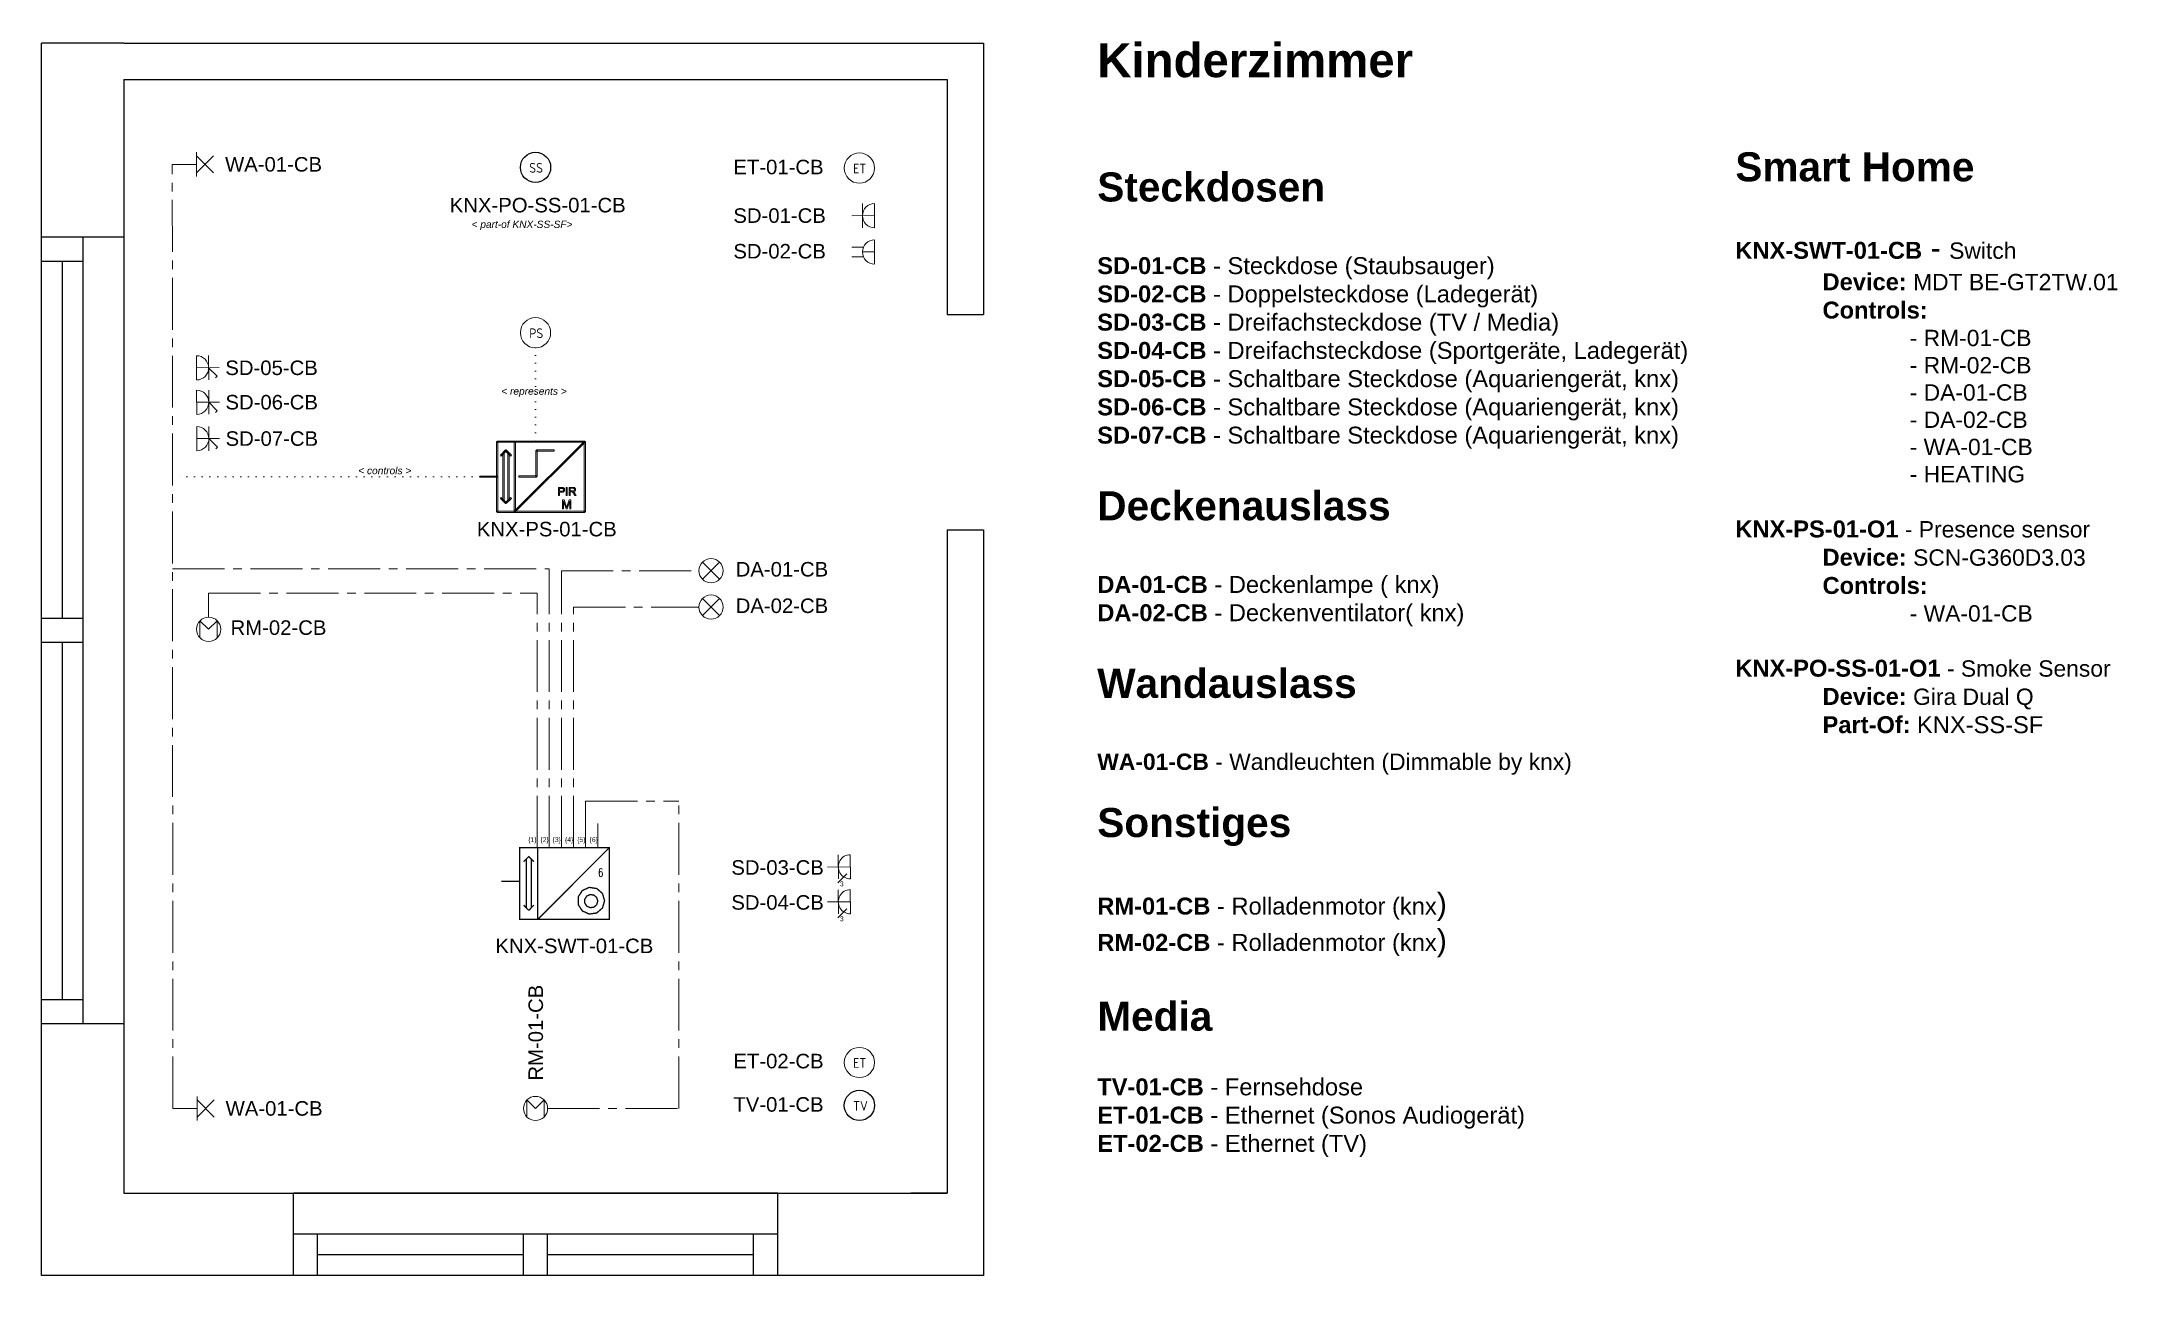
# Model space of a CAD drawing. Header units: millimetres. Extents: x 14204 to 22777, y 16214 to 21312.
import ezdxf
from ezdxf.enums import TextEntityAlignment as Align

# ---------------------------------------------------------------- set-up
doc = ezdxf.new("R2010")
doc.units = ezdxf.units.MM
doc.header["$LTSCALE"] = 10
doc.linetypes.add('AI-Linetype-20', pattern=[32.166085, 21.44411, -3.573992, 3.573992, -3.573992])
doc.linetypes.add('DOT2', pattern=[3.175, 0, -3.175])
for name, color, linetype in [('01-OG-CB-Walls', 7, 'Continuous'), ('02-OG-CB-Windows', 7, 'Continuous'), ('03-OG-CB-Outlets_Schematic', 7, 'Continuous'), ('04-OG-CB-Media_Schematic', 7, 'Continuous'), ('05-OG-CB-Light_Schematic', 7, 'Continuous'), ('06-OG-CB-Smart_Schematic', 7, 'Continuous'), ('07-OG-CB-Misc_Schematic', 7, 'Continuous'), ('08-OG-CB-Schematic_Description', 7, 'Continuous')]:
    doc.layers.add(name, color=color, linetype=linetype)
doc.styles.add('ISO Proportional', font='isocp.shx')
doc.styles.add('SN0', font='ROMANS', dxfattribs={"width": 0.002083})
doc.styles.get("Standard").update_dxf_attribs({"font": 'Arial.ttf'})

msp = doc.modelspace()

# ---------------------------------------------------------------- linework, layer by layer
at = {"layer": '01-OG-CB-Walls', "color": 7}
for p, q in [((14544.4, 21304.2), (14204.4, 21304.2)), ((14544.4, 21304.2), (17944.4, 21304.2)), ((17944.4, 21304.2), (18094.4, 21304.2)), ((18094.4, 21304.2), (18094.4, 20184.2)), ((14544.4, 21154.2), (17944.4, 21154.2)), ((17944.4, 21154.2), (17944.4, 20184.2)), ((17944.4, 20184.2), (18094.4, 20184.2)), ((17944.4, 19294.2), (17944.4, 16554.2)), ((17944.4, 19294.2), (18094.4, 19294.2)), ((18094.4, 19294.2), (18094.4, 16554.2)), ((17944.4, 16554.2), (17794.4, 16554.2)), ((18094.4, 16554.2), (18094.4, 16214.2))]:
    msp.add_line(p, q, dxfattribs=at)
for points in [[(18094.4, 16214.2), (15544.4, 16214.2), (14204.4, 16214.2), (14204.4, 21304.2)], [(14544.4, 21154.2), (14544.4, 16554.2), (15544.4, 16554.2), (17944.4, 16554.2)]]:
    msp.add_lwpolyline(points, dxfattribs=at)
at = {"layer": '02-OG-CB-Windows', "color": 7}
for p, q in [((14374.4, 20504.2), (14374.4, 17254.2)), ((14204.4, 20404.2), (14374.4, 20404.2)), ((14289.4, 20404.2), (14289.4, 18929.2)), ((14204.4, 18929.2), (14374.4, 18929.2)), ((14374.4, 18829.2), (14204.4, 18829.2)), ((14289.4, 18829.2), (14289.4, 17354.2)), ((14204.4, 17354.2), (14374.4, 17354.2))]:
    msp.add_line(p, q, dxfattribs=at)
at = {"layer": '02-OG-CB-Windows'}
for p, q in [((15244.4, 16214.2), (15244.4, 16554.2)), ((17244.4, 16554.2), (15244.4, 16554.2)), ((17244.4, 16214.2), (17244.4, 16554.2)), ((17244.4, 16384.2), (15244.4, 16384.2)), ((15344.4, 16214.2), (15344.4, 16384.2)), ((16194.4, 16214.2), (16194.4, 16384.2)), ((16294.4, 16214.2), (16294.4, 16384.2)), ((17144.4, 16214.2), (17144.4, 16384.2)), ((16194.4, 16299.2), (15344.4, 16299.2)), ((17144.4, 16299.2), (16294.4, 16299.2)), ((17244.4, 16214.2), (15244.4, 16214.2))]:
    msp.add_line(p, q, dxfattribs=at)
at = {"layer": '02-OG-CB-Windows', "color": 7}
msp.add_lwpolyline([(14204.4, 20504.2), (14544.4, 20504.2), (14544.4, 17254.2), (14204.4, 17254.2)], close=True, dxfattribs=at)
at = {"layer": '03-OG-CB-Outlets_Schematic', "color": 7, "lineweight": 15}
for p, q in [((17644.4, 20592.2), (17550.5, 20591.7)), ((17594.4, 20542.2), (17594.4, 20642.2)), ((17644.4, 20542.2), (17644.4, 20642.2)), ((17644.4, 20392.2), (17644.4, 20492.2)), ((17598.3, 20461.6), (17549.9, 20461.6)), ((17598.6, 20422.1), (17549.9, 20422.1)), ((17594.4, 20442.2), (17644.4, 20442.2)), ((14844.2, 20013.6), (14844.7, 19913.6)), ((14894.2, 20013.9), (14894.7, 19913.9)), ((14844.5, 19963.6), (14938.4, 19964.6)), ((14844.7, 19871.3), (14845.3, 19771.3)), ((14845, 19821.3), (14938.9, 19822.4)), ((14894.7, 19871.6), (14895.3, 19771.6)), ((14845.3, 19721.2), (14845.8, 19621.2)), ((14895.3, 19721.4), (14895.8, 19621.4)), ((14845.6, 19671.2), (14939.5, 19672.2)), ((17494.9, 17852.2), (17494.3, 17952.2)), ((17544.9, 17852.5), (17544.3, 17952.5)), ((17544.6, 17902.5), (17450.7, 17901.4)), ((17544.6, 17758.1), (17450.7, 17757.1)), ((17494.9, 17707.9), (17494.3, 17807.9)), ((17544.9, 17708.1), (17544.3, 17808.1))]:
    msp.add_line(p, q, dxfattribs=at)
at = {"layer": '03-OG-CB-Outlets_Schematic', "color": 7}
for p, q in [((14894.5, 19964.1), (14929.8, 19928.8)), ((14929.8, 19928.8), (14922.7, 19921.7)), ((14895, 19821.9), (14930.4, 19786.5)), ((14930.4, 19786.5), (14923.3, 19779.5)), ((14895.6, 19671.7), (14930.9, 19636.4)), ((14930.9, 19636.4), (14923.8, 19629.3)), ((17529.6, 17872.7), (17492.3, 17835.7)), ((17529.6, 17728.3), (17492.3, 17691.4))]:
    msp.add_line(p, q, dxfattribs=at)
at = {"layer": '03-OG-CB-Outlets_Schematic', "color": 7, "lineweight": 15}
for centre, start, end in [((17644.4, 20592.2), 90, 270), ((17644.4, 20442.2), 90, 270), ((14844.5, 19963.6), 270.31776, 90.31776), ((14845, 19821.3), 270.31776, 90.31776), ((14845.6, 19671.2), 270.31776, 90.31776), ((17544.6, 17902.5), 90.31776, 270.31776), ((17544.6, 17758.1), 90.31776, 270.31776)]:
    msp.add_arc(centre, 50, start, end, dxfattribs=at)
at = {"layer": '04-OG-CB-Media_Schematic', "color": 7, "lineweight": 20}
for centre in [(17581.9, 20788.7), (17581.9, 17094)]:
    msp.add_circle(centre, 62.5, dxfattribs=at)
at = {"layer": '04-OG-CB-Media_Schematic', "color": 7}
msp.add_circle((17581.9, 16916.7), 62.5, dxfattribs=at)
at = {"layer": '05-OG-CB-Light_Schematic', "color": 7, "lineweight": 20}
for p, q in [((14844.4, 20854.2), (14844.4, 20754.2)), ((14844.4, 20839.5), (14915.1, 20768.8)), ((14915.1, 20839.5), (14844.4, 20768.8)), ((16933.9, 19090.1), (17004.6, 19160.8)), ((16933.9, 19160.8), (17004.6, 19090.1)), ((16933.9, 18940.1), (17004.6, 19010.8)), ((16933.9, 19010.8), (17004.6, 18940.1)), ((14846.7, 16954.2), (14846.7, 16854.2)), ((14846.7, 16939.5), (14917.5, 16868.8)), ((14917.5, 16939.5), (14846.7, 16868.8))]:
    msp.add_line(p, q, dxfattribs=at)
for centre in [(16969.3, 19125.4), (16969.3, 18975.4)]:
    msp.add_circle(centre, 50, dxfattribs=at)
at = {"layer": '06-OG-CB-Smart_Schematic', "color": 3, "linetype": 'AI-Linetype-20', "lineweight": 15}
for p, q in [((14744.4, 20804.2), (14844.4, 20804.2)), ((14746.7, 16904.2), (14744.4, 20804.2)), ((14745.4, 19132.9), (16300.5, 19133.8)), ((16301.1, 17981.5), (16300.5, 19133.8)), ((16351.1, 19124.8), (16919.3, 19125.4)), ((16351.1, 17981.5), (16351.1, 19124.8)), ((16655.8, 19124.7), (16655.9, 19124.7)), ((14894.2, 18933.4), (14894.2, 19033.4)), ((14894.2, 19033.4), (16250.5, 19033.4)), ((16251.1, 17981.5), (16250.5, 19033.4)), ((16400.8, 18975.1), (16919.3, 18975.4)), ((16401.1, 17981.5), (16400.8, 18975.1)), ((16655.8, 18974.7), (16656, 18974.7)), ((16451.1, 17981.5), (16451.1, 18174.2)), ((16451.1, 18174.2), (16836.6, 18174.2)), ((16836.6, 16904.2), (16836.6, 18174.2)), ((16501.1, 17981.5), (16501.1, 18081.5)), ((14746.7, 16904.2), (14846.7, 16904.2)), ((16294.4, 16904.2), (16836.6, 16904.2))]:
    msp.add_line(p, q, dxfattribs=at)
at = {"layer": '06-OG-CB-Smart_Schematic', "color": 7, "linetype": 'DOT2', "lineweight": 15}
for points in [[(16244.4, 20046), (16244.4, 19661.3)], [(16014.7, 19513.9), (14745.2, 19513.2)]]:
    msp.add_lwpolyline(points, dxfattribs=at)
at = {"layer": '06-OG-CB-Smart_Schematic', "color": 7, "linetype": 'Continuous', "lineweight": 15, "const_width": 5.48}
for points in [[(16179.5, 17981.5), (16253.1, 17981.5), (16253.1, 17685.5), (16179.5, 17685.5), (16179.5, 17981.5)], [(16216.3, 17944.7), (16195.2, 17923.5), (16216.3, 17944.7), (16237.5, 17923.5), (16216.3, 17944.7)], [(16206.2, 17934.5), (16206.2, 17733.3)], [(16226.5, 17934.5), (16226.5, 17733.3)], [(16253.1, 17981.5), (16549.1, 17981.5), (16549.1, 17685.5), (16253.1, 17685.5), (16253.1, 17981.5)], [(16549.1, 17981.5), (16253.9, 17685.5)], [(16103.6, 17842.1), (16178.8, 17842.1)], [(16216.3, 17722.3), (16195.2, 17744.2)], [(16237.5, 17744.2), (16216.3, 17722.3)], [(16529.6, 17762.2), (16520.8, 17792.2), (16497.1, 17812.8), (16466.1, 17817.3), (16437.6, 17804.3), (16420.6, 17777.9), (16420.6, 17746.6), (16437.5, 17720.2), (16466, 17707.2), (16497, 17711.6), (16520.7, 17732.1), (16529.6, 17762.2), (16529.6, 17762.2)], [(16501.4, 17760.6), (16497, 17775.4), (16485.4, 17785.6), (16470.1, 17787.8), (16456, 17781.4), (16447.7, 17768.4), (16447.7, 17753), (16456, 17740), (16470, 17733.5), (16485.3, 17735.7), (16497, 17745.8), (16501.4, 17760.6), (16501.4, 17760.6)]]:
    msp.add_lwpolyline(points, dxfattribs=at)
at = {"layer": '06-OG-CB-Smart_Schematic', "color": 7}
msp.add_circle((16244.4, 20791.7), 62.5, dxfattribs=at)
at = {"layer": '06-OG-CB-Smart_Schematic', "color": 7, "lineweight": 15}
msp.add_circle((16244.4, 20108.5), 62.5, dxfattribs=at)
at = {"layer": '06-OG-CB-Smart_Schematic', "color": 7, "linetype": 'Continuous', "lineweight": 15}
for points, knots in [([(16088.5, 19369.3), (16088.5, 19369.3), (16083.1, 19369.3), (16083.1, 19369.3), (16083.1, 19369.3), (16083.1, 19369.3), (16083.1, 19658.6), (16083.1, 19658.6), (16083.1, 19658.6), (16083.1, 19658.6), (16088.5, 19658.6), (16088.5, 19658.6), (16088.5, 19658.6), (16088.5, 19658.6), (16088.5, 19369.3), (16088.5, 19369.3)], [0, 0, 0, 0, 0.2, 0.2, 0.2, 0.2, 0.4, 0.4, 0.4, 0.4, 0.6, 0.6, 0.6, 0.6, 1, 1, 1, 1]), ([(16085.8, 19655.9), (16085.8, 19655.9), (16085.8, 19661.3), (16085.8, 19661.3), (16085.8, 19661.3), (16085.8, 19661.3), (16158.5, 19661.3), (16158.5, 19661.3), (16158.5, 19661.3), (16158.5, 19661.3), (16158.5, 19655.9), (16158.5, 19655.9), (16158.5, 19655.9), (16158.5, 19655.9), (16085.8, 19655.9), (16085.8, 19655.9)], [0, 0, 0, 0, 0.2, 0.2, 0.2, 0.2, 0.4, 0.4, 0.4, 0.4, 0.6, 0.6, 0.6, 0.6, 1, 1, 1, 1]), ([(16161.2, 19369.3), (16161.2, 19369.3), (16155.8, 19369.3), (16155.8, 19369.3), (16155.8, 19369.3), (16155.8, 19369.3), (16155.8, 19658.6), (16155.8, 19658.6), (16155.8, 19658.6), (16155.8, 19658.6), (16161.2, 19658.6), (16161.2, 19658.6), (16161.2, 19658.6), (16161.2, 19658.6), (16161.2, 19369.3), (16161.2, 19369.3)], [0, 0, 0, 0, 0.2, 0.2, 0.2, 0.2, 0.4, 0.4, 0.4, 0.4, 0.6, 0.6, 0.6, 0.6, 1, 1, 1, 1]), ([(16155.8, 19658.6), (16155.8, 19658.6), (16161.2, 19658.6), (16161.2, 19658.6), (16161.2, 19658.6), (16161.2, 19658.6), (16161.2, 19369.3), (16161.2, 19369.3), (16161.2, 19369.3), (16161.2, 19369.3), (16155.8, 19369.3), (16155.8, 19369.3), (16155.8, 19369.3), (16155.8, 19369.3), (16155.8, 19658.6), (16155.8, 19658.6)], [0, 0, 0, 0, 0.2, 0.2, 0.2, 0.2, 0.4, 0.4, 0.4, 0.4, 0.6, 0.6, 0.6, 0.6, 1, 1, 1, 1]), ([(16445.1, 19659.7), (16445.1, 19659.7), (16448.9, 19655.9), (16448.9, 19655.9), (16448.9, 19655.9), (16448.9, 19655.9), (16161.9, 19369.7), (16161.9, 19369.7), (16161.9, 19369.7), (16161.9, 19369.7), (16158.2, 19373.5), (16158.2, 19373.5), (16158.2, 19373.5), (16158.2, 19373.5), (16445.1, 19659.7), (16445.1, 19659.7)], [0, 0, 0, 0, 0.2, 0.2, 0.2, 0.2, 0.4, 0.4, 0.4, 0.4, 0.6, 0.6, 0.6, 0.6, 1, 1, 1, 1]), ([(16158.5, 19655.9), (16158.5, 19655.9), (16158.5, 19661.3), (16158.5, 19661.3), (16158.5, 19661.3), (16158.5, 19661.3), (16447.8, 19661.3), (16447.8, 19661.3), (16447.8, 19661.3), (16447.8, 19661.3), (16447.8, 19655.9), (16447.8, 19655.9), (16447.8, 19655.9), (16447.8, 19655.9), (16158.5, 19655.9), (16158.5, 19655.9)], [0, 0, 0, 0, 0.2, 0.2, 0.2, 0.2, 0.4, 0.4, 0.4, 0.4, 0.6, 0.6, 0.6, 0.6, 1, 1, 1, 1]), ([(16445.1, 19658.6), (16445.1, 19658.6), (16450.5, 19658.6), (16450.5, 19658.6), (16450.5, 19658.6), (16450.5, 19658.6), (16450.5, 19369.3), (16450.5, 19369.3), (16450.5, 19369.3), (16450.5, 19369.3), (16445.1, 19369.3), (16445.1, 19369.3), (16445.1, 19369.3), (16445.1, 19369.3), (16445.1, 19658.6), (16445.1, 19658.6)], [0, 0, 0, 0, 0.2, 0.2, 0.2, 0.2, 0.4, 0.4, 0.4, 0.4, 0.6, 0.6, 0.6, 0.6, 1, 1, 1, 1]), ([(16103.1, 19599.3), (16103.1, 19599.3), (16099.2, 19603), (16099.2, 19603), (16099.2, 19603), (16099.2, 19603), (16119.9, 19624.5), (16119.9, 19624.5), (16119.9, 19624.5), (16119.9, 19624.5), (16123.7, 19620.8), (16123.7, 19620.8), (16123.7, 19620.8), (16123.7, 19620.8), (16103.1, 19599.3), (16103.1, 19599.3)], [0, 0, 0, 0, 0.2, 0.2, 0.2, 0.2, 0.4, 0.4, 0.4, 0.4, 0.6, 0.6, 0.6, 0.6, 1, 1, 1, 1]), ([(16119.9, 19623.7), (16119.9, 19623.7), (16123.7, 19620), (16123.7, 19620), (16123.7, 19620), (16123.7, 19620), (16103, 19599.3), (16103, 19599.3), (16103, 19599.3), (16103, 19599.3), (16099.2, 19603.1), (16099.2, 19603.1), (16099.2, 19603.1), (16099.2, 19603.1), (16119.9, 19623.7), (16119.9, 19623.7)], [0, 0, 0, 0, 0.2, 0.2, 0.2, 0.2, 0.4, 0.4, 0.4, 0.4, 0.6, 0.6, 0.6, 0.6, 1, 1, 1, 1]), ([(16109.2, 19611.9), (16109.2, 19611.9), (16114.5, 19611.9), (16114.5, 19611.9), (16114.5, 19611.9), (16114.5, 19611.9), (16114.5, 19415.2), (16114.5, 19415.2), (16114.5, 19415.2), (16114.5, 19415.2), (16109.2, 19415.2), (16109.2, 19415.2), (16109.2, 19415.2), (16109.2, 19415.2), (16109.2, 19611.9), (16109.2, 19611.9)], [0, 0, 0, 0, 0.2, 0.2, 0.2, 0.2, 0.4, 0.4, 0.4, 0.4, 0.6, 0.6, 0.6, 0.6, 1, 1, 1, 1]), ([(16119.9, 19620.7), (16119.9, 19620.7), (16123.7, 19624.5), (16123.7, 19624.5), (16123.7, 19624.5), (16123.7, 19624.5), (16145.1, 19603.1), (16145.1, 19603.1), (16145.1, 19603.1), (16145.1, 19603.1), (16141.3, 19599.3), (16141.3, 19599.3), (16141.3, 19599.3), (16141.3, 19599.3), (16119.9, 19620.7), (16119.9, 19620.7)], [0, 0, 0, 0, 0.2, 0.2, 0.2, 0.2, 0.4, 0.4, 0.4, 0.4, 0.6, 0.6, 0.6, 0.6, 1, 1, 1, 1]), ([(16145.1, 19603.1), (16145.1, 19603.1), (16141.4, 19599.3), (16141.4, 19599.3), (16141.4, 19599.3), (16141.4, 19599.3), (16119.9, 19619.9), (16119.9, 19619.9), (16119.9, 19619.9), (16119.9, 19619.9), (16123.6, 19623.8), (16123.6, 19623.8), (16123.6, 19623.8), (16123.6, 19623.8), (16145.1, 19603.1), (16145.1, 19603.1)], [0, 0, 0, 0, 0.2, 0.2, 0.2, 0.2, 0.4, 0.4, 0.4, 0.4, 0.6, 0.6, 0.6, 0.6, 1, 1, 1, 1]), ([(16129.8, 19611.9), (16129.8, 19611.9), (16135.2, 19611.9), (16135.2, 19611.9), (16135.2, 19611.9), (16135.2, 19611.9), (16135.2, 19415.2), (16135.2, 19415.2), (16135.2, 19415.2), (16135.2, 19415.2), (16129.8, 19415.2), (16129.8, 19415.2), (16129.8, 19415.2), (16129.8, 19415.2), (16129.8, 19611.9), (16129.8, 19611.9)], [0, 0, 0, 0, 0.2, 0.2, 0.2, 0.2, 0.4, 0.4, 0.4, 0.4, 0.6, 0.6, 0.6, 0.6, 1, 1, 1, 1]), ([(16250.7, 19514.7), (16250.7, 19514.7), (16245.4, 19514.7), (16245.4, 19514.7), (16245.4, 19514.7), (16245.4, 19514.7), (16245.4, 19622.6), (16245.4, 19622.6), (16245.4, 19622.6), (16245.4, 19622.6), (16250.7, 19622.6), (16250.7, 19622.6), (16250.7, 19622.6), (16250.7, 19622.6), (16250.7, 19514.7), (16250.7, 19514.7)], [0, 0, 0, 0, 0.2, 0.2, 0.2, 0.2, 0.4, 0.4, 0.4, 0.4, 0.6, 0.6, 0.6, 0.6, 1, 1, 1, 1]), ([(16248.1, 19619.9), (16248.1, 19619.9), (16248.1, 19625.3), (16248.1, 19625.3), (16248.1, 19625.3), (16248.1, 19625.3), (16320.8, 19625.3), (16320.8, 19625.3), (16320.8, 19625.3), (16320.8, 19625.3), (16320.8, 19619.9), (16320.8, 19619.9), (16320.8, 19619.9), (16320.8, 19619.9), (16248.1, 19619.9), (16248.1, 19619.9)], [0, 0, 0, 0, 0.2, 0.2, 0.2, 0.2, 0.4, 0.4, 0.4, 0.4, 0.6, 0.6, 0.6, 0.6, 1, 1, 1, 1]), ([(16014.7, 19511.3), (16014.7, 19511.3), (16014.7, 19516.6), (16014.7, 19516.6), (16014.7, 19516.6), (16014.7, 19516.6), (16086.6, 19516.6), (16086.6, 19516.6), (16086.6, 19516.6), (16086.6, 19516.6), (16086.6, 19511.3), (16086.6, 19511.3), (16086.6, 19511.3), (16086.6, 19511.3), (16014.7, 19511.3), (16014.7, 19511.3)], [0, 0, 0, 0, 0.2, 0.2, 0.2, 0.2, 0.4, 0.4, 0.4, 0.4, 0.6, 0.6, 0.6, 0.6, 1, 1, 1, 1]), ([(16176.1, 19512), (16176.1, 19512), (16176.1, 19517.4), (16176.1, 19517.4), (16176.1, 19517.4), (16176.1, 19517.4), (16248.1, 19517.4), (16248.1, 19517.4), (16248.1, 19517.4), (16248.1, 19517.4), (16248.1, 19512), (16248.1, 19512), (16248.1, 19512), (16248.1, 19512), (16176.1, 19512), (16176.1, 19512)], [0, 0, 0, 0, 0.2, 0.2, 0.2, 0.2, 0.4, 0.4, 0.4, 0.4, 0.6, 0.6, 0.6, 0.6, 1, 1, 1, 1]), ([(16339, 19436.3), (16339, 19436.3), (16339, 19469.7), (16339, 19469.7), (16339, 19469.7), (16339, 19469.7), (16351.6, 19469.7), (16351.6, 19469.7), (16351.6, 19469.7), (16353.8, 19469.7), (16355.5, 19469.6), (16356.7, 19469.4), (16356.7, 19469.4), (16358.3, 19469.2), (16359.7, 19468.6), (16360.8, 19467.9), (16360.8, 19467.9), (16361.9, 19467.1), (16362.8, 19466), (16363.5, 19464.6), (16363.5, 19464.6), (16364.2, 19463.2), (16364.5, 19461.7), (16364.5, 19460.1), (16364.5, 19460.1), (16364.5, 19457.2), (16363.6, 19454.8), (16361.8, 19452.8), (16361.8, 19452.8), (16360, 19450.9), (16356.7, 19449.9), (16352, 19449.9), (16352, 19449.9), (16352, 19449.9), (16343.4, 19449.9), (16343.4, 19449.9), (16343.4, 19449.9), (16343.4, 19449.9), (16343.4, 19436.3), (16343.4, 19436.3), (16343.4, 19436.3), (16343.4, 19436.3), (16339, 19436.3), (16339, 19436.3)], [0, 0, 0, 0, 0.083333, 0.083333, 0.083333, 0.083333, 0.166667, 0.166667, 0.166667, 0.166667, 0.25, 0.25, 0.25, 0.25, 0.333333, 0.333333, 0.333333, 0.333333, 0.416667, 0.416667, 0.416667, 0.416667, 0.5, 0.5, 0.5, 0.5, 0.583333, 0.583333, 0.583333, 0.583333, 0.666667, 0.666667, 0.666667, 0.666667, 0.75, 0.75, 0.75, 0.75, 0.833333, 0.833333, 0.833333, 0.833333, 1, 1, 1, 1]), ([(16343.4, 19453.8), (16343.4, 19453.8), (16352.1, 19453.8), (16352.1, 19453.8), (16352.1, 19453.8), (16354.9, 19453.8), (16357, 19454.4), (16358.2, 19455.4), (16358.2, 19455.4), (16359.4, 19456.5), (16360, 19458), (16360, 19459.9), (16360, 19459.9), (16360, 19461.3), (16359.6, 19462.5), (16358.9, 19463.5), (16358.9, 19463.5), (16358.2, 19464.5), (16357.3, 19465.2), (16356.1, 19465.5), (16356.1, 19465.5), (16355.4, 19465.7), (16354, 19465.8), (16352, 19465.8), (16352, 19465.8), (16352, 19465.8), (16343.4, 19465.8), (16343.4, 19465.8), (16343.4, 19465.8), (16343.4, 19465.8), (16343.4, 19453.8), (16343.4, 19453.8)], [0, 0, 0, 0, 0.111111, 0.111111, 0.111111, 0.111111, 0.222222, 0.222222, 0.222222, 0.222222, 0.333333, 0.333333, 0.333333, 0.333333, 0.444444, 0.444444, 0.444444, 0.444444, 0.555556, 0.555556, 0.555556, 0.555556, 0.666667, 0.666667, 0.666667, 0.666667, 0.777778, 0.777778, 0.777778, 0.777778, 1, 1, 1, 1]), ([(16370.9, 19436.3), (16370.9, 19436.3), (16370.9, 19469.7), (16370.9, 19469.7), (16370.9, 19469.7), (16370.9, 19469.7), (16375.4, 19469.7), (16375.4, 19469.7), (16375.4, 19469.7), (16375.4, 19469.7), (16375.4, 19436.3), (16375.4, 19436.3), (16375.4, 19436.3), (16375.4, 19436.3), (16370.9, 19436.3), (16370.9, 19436.3)], [0, 0, 0, 0, 0.2, 0.2, 0.2, 0.2, 0.4, 0.4, 0.4, 0.4, 0.6, 0.6, 0.6, 0.6, 1, 1, 1, 1]), ([(16383.2, 19436.3), (16383.2, 19436.3), (16383.2, 19469.7), (16383.2, 19469.7), (16383.2, 19469.7), (16383.2, 19469.7), (16398.1, 19469.7), (16398.1, 19469.7), (16398.1, 19469.7), (16401.1, 19469.7), (16403.3, 19469.4), (16404.9, 19468.8), (16404.9, 19468.8), (16406.4, 19468.2), (16407.7, 19467.2), (16408.6, 19465.7), (16408.6, 19465.7), (16409.5, 19464.1), (16410, 19462.5), (16410, 19460.6), (16410, 19460.6), (16410, 19458.2), (16409.2, 19456.2), (16407.7, 19454.6), (16407.7, 19454.6), (16406.2, 19453), (16403.8, 19451.9), (16400.6, 19451.5), (16400.6, 19451.5), (16401.7, 19450.9), (16402.6, 19450.4), (16403.2, 19449.8), (16403.2, 19449.8), (16404.5, 19448.6), (16405.8, 19447.2), (16406.9, 19445.4), (16406.9, 19445.4), (16406.9, 19445.4), (16412.7, 19436.3), (16412.7, 19436.3), (16412.7, 19436.3), (16412.7, 19436.3), (16407.2, 19436.3), (16407.2, 19436.3), (16407.2, 19436.3), (16407.2, 19436.3), (16402.7, 19443.2), (16402.7, 19443.2), (16402.7, 19443.2), (16401.4, 19445.2), (16400.4, 19446.8), (16399.5, 19447.8), (16399.5, 19447.8), (16398.7, 19448.9), (16398, 19449.7), (16397.3, 19450.1), (16397.3, 19450.1), (16396.6, 19450.5), (16396, 19450.8), (16395.3, 19451), (16395.3, 19451), (16394.8, 19451.1), (16393.9, 19451.1), (16392.8, 19451.1), (16392.8, 19451.1), (16392.8, 19451.1), (16387.7, 19451.1), (16387.7, 19451.1), (16387.7, 19451.1), (16387.7, 19451.1), (16387.7, 19436.3), (16387.7, 19436.3), (16387.7, 19436.3), (16387.7, 19436.3), (16383.2, 19436.3), (16383.2, 19436.3)], [0, 0, 0, 0, 0.05, 0.05, 0.05, 0.05, 0.1, 0.1, 0.1, 0.1, 0.15, 0.15, 0.15, 0.15, 0.2, 0.2, 0.2, 0.2, 0.25, 0.25, 0.25, 0.25, 0.3, 0.3, 0.3, 0.3, 0.35, 0.35, 0.35, 0.35, 0.4, 0.4, 0.4, 0.4, 0.45, 0.45, 0.45, 0.45, 0.5, 0.5, 0.5, 0.5, 0.55, 0.55, 0.55, 0.55, 0.6, 0.6, 0.6, 0.6, 0.65, 0.65, 0.65, 0.65, 0.7, 0.7, 0.7, 0.7, 0.75, 0.75, 0.75, 0.75, 0.8, 0.8, 0.8, 0.8, 0.85, 0.85, 0.85, 0.85, 0.9, 0.9, 0.9, 0.9, 1, 1, 1, 1]), ([(16387.7, 19455), (16387.7, 19455), (16397.2, 19455), (16397.2, 19455), (16397.2, 19455), (16399.2, 19455), (16400.8, 19455.2), (16401.9, 19455.6), (16401.9, 19455.6), (16403.1, 19456), (16403.9, 19456.7), (16404.5, 19457.6), (16404.5, 19457.6), (16405.1, 19458.5), (16405.4, 19459.5), (16405.4, 19460.6), (16405.4, 19460.6), (16405.4, 19462.2), (16404.9, 19463.5), (16403.7, 19464.5), (16403.7, 19464.5), (16402.6, 19465.5), (16400.7, 19466), (16398.3, 19466), (16398.3, 19466), (16398.3, 19466), (16387.7, 19466), (16387.7, 19466), (16387.7, 19466), (16387.7, 19466), (16387.7, 19455), (16387.7, 19455)], [0, 0, 0, 0, 0.111111, 0.111111, 0.111111, 0.111111, 0.222222, 0.222222, 0.222222, 0.222222, 0.333333, 0.333333, 0.333333, 0.333333, 0.444444, 0.444444, 0.444444, 0.444444, 0.555556, 0.555556, 0.555556, 0.555556, 0.666667, 0.666667, 0.666667, 0.666667, 0.777778, 0.777778, 0.777778, 0.777778, 1, 1, 1, 1]), ([(16123.7, 19407.2), (16123.7, 19407.2), (16119.9, 19403.4), (16119.9, 19403.4), (16119.9, 19403.4), (16119.9, 19403.4), (16099.2, 19424), (16099.2, 19424), (16099.2, 19424), (16099.2, 19424), (16103, 19427.8), (16103, 19427.8), (16103, 19427.8), (16103, 19427.8), (16123.7, 19407.2), (16123.7, 19407.2)], [0, 0, 0, 0, 0.2, 0.2, 0.2, 0.2, 0.4, 0.4, 0.4, 0.4, 0.6, 0.6, 0.6, 0.6, 1, 1, 1, 1]), ([(16141.4, 19427.9), (16141.4, 19427.9), (16145.1, 19424), (16145.1, 19424), (16145.1, 19424), (16145.1, 19424), (16123.6, 19403.3), (16123.6, 19403.3), (16123.6, 19403.3), (16123.6, 19403.3), (16119.9, 19407.2), (16119.9, 19407.2), (16119.9, 19407.2), (16119.9, 19407.2), (16141.4, 19427.9), (16141.4, 19427.9)], [0, 0, 0, 0, 0.2, 0.2, 0.2, 0.2, 0.4, 0.4, 0.4, 0.4, 0.6, 0.6, 0.6, 0.6, 1, 1, 1, 1]), ([(16355.2, 19381.8), (16355.2, 19381.8), (16355.2, 19418.3), (16355.2, 19418.3), (16355.2, 19418.3), (16355.2, 19418.3), (16362.5, 19418.3), (16362.5, 19418.3), (16362.5, 19418.3), (16362.5, 19418.3), (16371.1, 19392.5), (16371.1, 19392.5), (16371.1, 19392.5), (16371.9, 19390.1), (16372.5, 19388.3), (16372.8, 19387.1), (16372.8, 19387.1), (16373.2, 19388.4), (16373.9, 19390.3), (16374.8, 19392.9), (16374.8, 19392.9), (16374.8, 19392.9), (16383.5, 19418.3), (16383.5, 19418.3), (16383.5, 19418.3), (16383.5, 19418.3), (16390, 19418.3), (16390, 19418.3), (16390, 19418.3), (16390, 19418.3), (16390, 19381.8), (16390, 19381.8), (16390, 19381.8), (16390, 19381.8), (16385.4, 19381.8), (16385.4, 19381.8), (16385.4, 19381.8), (16385.4, 19381.8), (16385.4, 19412.3), (16385.4, 19412.3), (16385.4, 19412.3), (16385.4, 19412.3), (16374.7, 19381.8), (16374.7, 19381.8), (16374.7, 19381.8), (16374.7, 19381.8), (16370.4, 19381.8), (16370.4, 19381.8), (16370.4, 19381.8), (16370.4, 19381.8), (16359.9, 19412.9), (16359.9, 19412.9), (16359.9, 19412.9), (16359.9, 19412.9), (16359.9, 19381.8), (16359.9, 19381.8), (16359.9, 19381.8), (16359.9, 19381.8), (16355.2, 19381.8), (16355.2, 19381.8)], [0, 0, 0, 0, 0.0625, 0.0625, 0.0625, 0.0625, 0.125, 0.125, 0.125, 0.125, 0.1875, 0.1875, 0.1875, 0.1875, 0.25, 0.25, 0.25, 0.25, 0.3125, 0.3125, 0.3125, 0.3125, 0.375, 0.375, 0.375, 0.375, 0.4375, 0.4375, 0.4375, 0.4375, 0.5, 0.5, 0.5, 0.5, 0.5625, 0.5625, 0.5625, 0.5625, 0.625, 0.625, 0.625, 0.625, 0.6875, 0.6875, 0.6875, 0.6875, 0.75, 0.75, 0.75, 0.75, 0.8125, 0.8125, 0.8125, 0.8125, 0.875, 0.875, 0.875, 0.875, 1, 1, 1, 1]), ([(16158.5, 19372), (16158.5, 19372), (16158.5, 19366.6), (16158.5, 19366.6), (16158.5, 19366.6), (16158.5, 19366.6), (16085.8, 19366.6), (16085.8, 19366.6), (16085.8, 19366.6), (16085.8, 19366.6), (16085.8, 19372), (16085.8, 19372), (16085.8, 19372), (16085.8, 19372), (16158.5, 19372), (16158.5, 19372)], [0, 0, 0, 0, 0.2, 0.2, 0.2, 0.2, 0.4, 0.4, 0.4, 0.4, 0.6, 0.6, 0.6, 0.6, 1, 1, 1, 1]), ([(16447.8, 19372), (16447.8, 19372), (16447.8, 19366.6), (16447.8, 19366.6), (16447.8, 19366.6), (16447.8, 19366.6), (16158.5, 19366.6), (16158.5, 19366.6), (16158.5, 19366.6), (16158.5, 19366.6), (16158.5, 19372), (16158.5, 19372), (16158.5, 19372), (16158.5, 19372), (16447.8, 19372), (16447.8, 19372)], [0, 0, 0, 0, 0.2, 0.2, 0.2, 0.2, 0.4, 0.4, 0.4, 0.4, 0.6, 0.6, 0.6, 0.6, 1, 1, 1, 1])]:
    msp.add_open_spline(points, degree=3, knots=knots, dxfattribs=at)
at = {"layer": '07-OG-CB-Misc_Schematic', "color": 7, "lineweight": 15}
for p, q in [((14894.2, 18883.4), (14858.8, 18918.8)), ((14858.8, 18918.8), (14858.8, 18848.1)), ((14929.6, 18918.8), (14894.2, 18883.4)), ((14929.6, 18918.8), (14929.6, 18848.1)), ((16244.4, 16904.2), (16209, 16939.5)), ((16209, 16939.5), (16209, 16868.8)), ((16279.7, 16939.5), (16244.4, 16904.2)), ((16279.7, 16939.5), (16279.7, 16868.8))]:
    msp.add_line(p, q, dxfattribs=at)
for centre in [(14894.2, 18883.4), (16244.4, 16904.2)]:
    msp.add_circle(centre, 50, dxfattribs=at)

# ---------------------------------------------------------------- texts
at = {"layer": '03-OG-CB-Outlets_Schematic', "color": 7, "char_height": 60, "attachment_point": 1}
for s, insert in [('SD-01-CB', (17061.4, 20622.5)), ('SD-02-CB', (17061.4, 20475.3)), ('SD-05-CB', (14963.4, 19993.8)), ('SD-06-CB', (14964, 19851.6)), ('SD-07-CB', (14964.5, 19701.4)), ('SD-03-CB', (17053, 17929.7)), ('SD-04-CB', (17053, 17785.3))]:
    msp.add_mtext_dynamic_manual_height_columns(s, width=466, gutter_width=12.5, heights=[0], dxfattribs=dict(at, insert=insert))
at = {"layer": '03-OG-CB-Outlets_Schematic', "color": 7, "lineweight": 15, "char_height": 20, "attachment_point": 1, "rotation": 0.31776}
for insert in [(17501.3, 17841.8), (17501.3, 17697.5)]:
    msp.add_mtext_dynamic_manual_height_columns('3', width=25, gutter_width=12.5, heights=[0], dxfattribs=dict(at, insert=insert))
at = {"layer": '04-OG-CB-Media_Schematic', "color": 7, "char_height": 60, "attachment_point": 1}
for s, insert in [('ET-01-CB', (17061.4, 20823.1)), ('ET-02-CB', (17061.4, 17129.9)), ('TV-01-CB', (17061.4, 16950.8))]:
    msp.add_mtext_dynamic_manual_height_columns(s, width=466, gutter_width=12.5, heights=[0], dxfattribs=dict(at, insert=insert))
at = {"layer": '04-OG-CB-Media_Schematic', "color": 7, "lineweight": 20, "char_height": 40, "attachment_point": 1, "style": 'ISO Proportional'}
for insert in [(17555.9, 20806.7), (17555.9, 17112)]:
    msp.add_mtext_dynamic_manual_height_columns('ET', width=57, gutter_width=12.5, heights=[0], dxfattribs=dict(at, insert=insert))
at = {"layer": '04-OG-CB-Media_Schematic', "color": 7, "insert": (17555.9, 16934.7), "char_height": 40, "attachment_point": 1, "style": 'ISO Proportional'}
msp.add_mtext_dynamic_manual_height_columns('TV', width=57, gutter_width=12.5, heights=[0], dxfattribs=at)
at = {"layer": '05-OG-CB-Light_Schematic', "color": 7, "char_height": 60, "attachment_point": 1}
for s, insert in [('WA-01-CB', (14962.4, 20834.3)), ('DA-01-CB', (17071, 19161.5)), ('DA-02-CB', (17071, 19010.8)), ('WA-01-CB', (14964.7, 16934.3))]:
    msp.add_mtext_dynamic_manual_height_columns(s, width=466, gutter_width=12.5, heights=[0], dxfattribs=dict(at, insert=insert))
at = {"layer": '06-OG-CB-Smart_Schematic', "color": 7, "linetype": 'Continuous', "lineweight": 15, "style": 'SN0', "width": 0.758019}
msp.add_text('6', height=34.5, dxfattribs=at).set_placement((16502.9, 17861.3), (16524.1, 17861.3), align=Align.FIT)
at = {"layer": '06-OG-CB-Smart_Schematic', "color": 7, "insert": (21199, 21304.2), "char_height": 90, "attachment_point": 1}
msp.add_mtext_dynamic_manual_height_columns('{\\fArial|b1|i0|c0|p34;\\H1.55556x;  }\\P\\P\\P{\\fArial|b1|i0|c0|p34;\\H1.33333x;Smart Home\\H0.75x;\\P}\\P{\\fArial|b1|i0|c0|p34;\\H0.77778x;KNX-SWT-01-CB} - {\\H0.75x;Switch\\P^I\\fArial|b1|i0|c0|p34;\\H1.03704x;Device:\\fArial|b0|i0|c0|p34;\\H0.96429x; MDT BE-GT2TW.01\\P^I\\fArial|b1|i0|c0|p34;\\H1.03704x;Controls:\\fArial|b0|i0|c0|p34;\\H0.96429x;\\P^I^I- RM-01-CB\\P^I^I- RM-02-CB\\P^I^I- DA-01-CB\\P^I^I- DA-02-CB\\P^I^I- WA-01-CB\\P^I^I- HEATING\\H0.99999x;\\P\\H1.00001x;\\P\\fArial|b1|i0|c0|p34;\\H1.03702x;KNX-PS-01-O1\\fArial|b0|i0|c0|p34;\\H0.9643x; - Presence sensor\\P^I\\fArial|b1|i0|c0|p34;\\H1.03703x;Device:\\fArial|b0|i0|c0|p34;\\H0.96429x; SCN-G360D3.03\\P^I\\fArial|b1|i0|c0|p34;\\H1.03703x;Controls:\\P\\fArial|b0|i0|c0|p34;\\H0.96429x;^I^I- \\H0.99999x;WA-01-CB\\H1.00001x;\\P^I\\P\\fArial|b1|i0|c0|p34;\\H1.03701x;KNX-PO-SS-01-O1\\fArial|b0|i0|c0|p34;\\H0.9643x; - Smoke Sensor\\P^I\\fArial|b1|i0|c0|p34;\\H1.03703x;Device:\\fArial|b0|i0|c0|p34;\\H0.96429x; Gira Dual Q\\P^I\\fArial|b1|i0|c0|p34;\\H1.03704x;Part-Of:\\fArial|b0|i0|c0|p34;\\H0.96428x; \\H1.03703x;KNX-SS-SF}', width=3565, gutter_width=12.5, heights=[0], dxfattribs=at)
at = {"layer": '06-OG-CB-Smart_Schematic', "color": 7, "insert": (16218.4, 20809.7), "char_height": 40, "attachment_point": 1, "style": 'ISO Proportional'}
msp.add_mtext_dynamic_manual_height_columns('SS', width=57, gutter_width=12.5, heights=[0], dxfattribs=at)
at = {"layer": '06-OG-CB-Smart_Schematic', "color": 7, "lineweight": 15, "attachment_point": 1}
for s, width, heights, insert, char_height in [('KNX-PO-SS-01-CB', 435, [0], (15890.2, 20665.7), 60), ('\\pxi-3,l4,t4;{\\fArial|b0|i1|c0|p34;< part-of KNX-SS-SF>}', 486, [0], (15950.2, 20571.5), 30), ('\\pxi-3,l4,t4;{\\fArial|b0|i1|c0|p34;< represents >}', 329, [0], (16072.9, 19882.2), 30), ('\\pxi-3,l4,t4;{\\fArial|b0|i1|c0|p34;< controls >}', 278.644, [0], (15482.4, 19554.2), 30), ('KNX-PS-01-CB', 499.381, [0], (16002.2, 19327.4), 60), ('\\{1\\}', 36, [0], (16214.1, 18024.7), 20), ('\\{2\\}', 36, [0], (16265.1, 18024.7), 20), ('\\{3\\}', 36, [0], (16315.1, 18024.7), 20), ('\\{4\\}', 36, [0], (16366.1, 18024.7), 20), ('\\{5\\}', 36, [0], (16416.1, 18024.7), 20), ('\\{6\\}', 36, [0], (16467.8, 18024.7), 20), ('KNX-SWT-01-CB', 597, [62], (16078.9, 17605.7), 60)]:
    msp.add_mtext_dynamic_manual_height_columns(s, width=width, gutter_width=12.5, heights=heights, dxfattribs=dict(at, insert=insert, char_height=char_height))
at = {"layer": '06-OG-CB-Smart_Schematic', "color": 7, "lineweight": 15, "insert": (16218.4, 20126.5), "char_height": 40, "attachment_point": 1, "style": 'ISO Proportional'}
msp.add_mtext_dynamic_manual_height_columns('PS', width=57, gutter_width=12.5, heights=[0], dxfattribs=at)
at = {"layer": '07-OG-CB-Misc_Schematic', "color": 7, "lineweight": 15, "insert": (14985, 18920.5), "char_height": 60, "attachment_point": 1}
msp.add_mtext_dynamic_manual_height_columns('RM-02-CB', width=391, gutter_width=12.5, heights=[0], dxfattribs=at)
at = {"layer": '07-OG-CB-Misc_Schematic', "color": 7, "lineweight": 15, "insert": (16215.2, 17019.3), "char_height": 60, "attachment_point": 1, "rotation": 90}
msp.add_mtext_dynamic_manual_height_columns('RM-01-CB', width=391, gutter_width=12.5, heights=[0], dxfattribs=at)
at = {"layer": '08-OG-CB-Schematic_Description', "color": 7, "insert": (18564.1, 21304.2), "char_height": 90, "attachment_point": 1}
msp.add_mtext_dynamic_manual_height_columns('{\\fArial|b1|i0|c0|p34;\\H1.55556x;Kinderzimmer}\\P\\P\\P{\\fArial|b1|i0|c0|p34;\\H1.33333x;Steckdosen\\H0.75x;\\P}\\P{\\fArial|b1|i0|c0|p34;\\H0.77778x;SD-01-CB\\fArial|b0|i0|c0|p34; - Steckdose (Staubsauger)\\P\\fArial|b1|i0|c0|p34;SD-02-CB\\fArial|b0|i0|c0|p34; - Doppelsteckdose (Ladegerät)\\P\\fArial|b1|i0|c0|p34;SD-03-CB\\fArial|b0|i0|c0|p34; - Dreifachsteckdose (TV / Media)\\P\\fArial|b1|i0|c0|p34;SD-04-CB\\fArial|b0|i0|c0|p34; - Dreifachsteckdose (Sportgeräte, Ladegerät)\\P\\fArial|b1|i0|c0|p34;SD-05-CB\\fArial|b0|i0|c0|p34; - Schaltbare Steckdose (Aquariengerät, knx)\\P\\fArial|b1|i0|c0|p34;SD-06-CB\\fArial|b0|i0|c0|p34; - Schaltbare Steckdose (Aquariengerät, knx)\\P\\fArial|b1|i0|c0|p34;SD-07-CB\\fArial|b0|i0|c0|p34; - Schaltbare Steckdose (Aquariengerät, knx)}\\P\\P{\\fArial|b1|i0|c0|p34;\\H1.33333x;Deckenauslass}\\P\\P{\\fArial|b1|i0|c0|p34;\\H0.77778x;DA-01-CB\\fArial|b0|i0|c0|p34; - Deckenlampe ( knx)\\P\\fArial|b1|i0|c0|p34;DA-02-CB\\fArial|b0|i0|c0|p34; - Deckenventilator( knx)\\H1.28571x;\\P\\P\\fArial|b1|i0|c0|p34;\\H1.33333x;Wandauslass\\fArial|b0|i0|c0|p34;\\P\\H0.75x;\\P\\fArial|b1|i0|c0|p34;\\H0.75x;WA-01-CB\\fArial|b0|i0|c0|p34; - Wandleuchten (Dimmable by knx)\\P\\P\\fArial|b1|i0|c0|p34;\\H1.7778x;Sonstiges\\P\\fArial|b0|i0|c0|p34;\\H0.74999x;\\P\\fArial|b1|i0|c0|p34;\\H0.77778x;RM-01-CB\\fArial|b0|i0|c0|p34; - Rolladenmotor (knx\\H1.28571x;)\\P\\fArial|b1|i0|c0|p34;\\H0.77778x;RM-02-CB\\fArial|b0|i0|c0|p34; - Rolladenmotor (knx\\H1.28571x;)\\P\\P\\fArial|b1|i0|c0|p34;\\H1.33333x;Media\\H0.58332x;\\P\\PTV-01-\\H1.00003x;CB\\H0.99997x; \\fArial|b0|i0|c0|p34;- Fernsehdose\\fArial|b1|i0|c0|p34;\\PET-01-\\H1.00003x;CB\\H0.99997x; \\fArial|b0|i0|c0|p34;- Ethernet (Sonos Audiogerät)\\P\\fArial|b1|i0|c0|p34;ET-02-\\H1.00003x;CB\\H0.99997x; \\fArial|b0|i0|c0|p34;- Ethernet (\\H0.99999x;TV\\H1.00001x;)}', width=3097.516, gutter_width=12.5, heights=[5802.1], dxfattribs=at)

doc.saveas('drawing.dxf')
